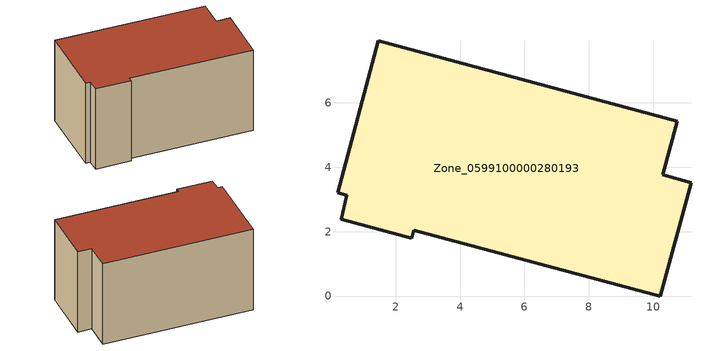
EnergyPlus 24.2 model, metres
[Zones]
Zone_0599100000280193
 floor ground (C_G): 10.3,3.76 11.17,3.52 10.22,0 2.57,2.05 2.5,1.8 0.31,2.39 0.48,3.13 0.2,3.21 1.46,7.92 10.75,5.42 z0
 wall outside (C_F): 10.75,5.42 1.46,7.92 0.2,3.21 0.48,3.13 0.31,2.39 2.5,1.8 2.57,2.05 10.22,0 11.17,3.52 10.3,3.76 10.75,5.42 z0:5.74
 roof outside (C_R): 0.31,2.39 2.5,1.8 2.57,2.05 10.22,0 11.17,3.52 10.3,3.76 10.75,5.42 1.46,7.92 0.2,3.21 0.48,3.13 z5.74
[BUILDING]
Pand.0599100000280193: North Axis=0; Terrain=City; Loads Convergence Tolerance Value=0.04; Temperature Convergence Tolerance Value=0.4; Solar Distribution=FullExterior; Maximum Number of Warmup Days=25; Minimum Number of Warmup Days=1
[Site:Location]
Rotterdam.The.Hague.AP_ZH_NLD Design_Conditions: Latitude=51.96; Longitude=4.45; Time Zone=1; Elevation=-4.5
[SITE:GROUNDTEMPERATURE:BUILDINGSURFACE]
18, 18, 18, 18, 18, 18, 18, 18, 18, 18, 18, 18
[MATERIAL] Thermal Absorptance=0.9; Solar Absorptance=0.7; Visible Absorptance=0.7
Name | Roughness | Thickness | Conductivity | Density | Specific Heat
G.TI.1975-1991 | MediumSmooth | 0.15 | 0.288461 | 540 | 1210
F.TI.1975-1991 | Rough | 0.3 | 0.230769 | 1920 | 840
R.TI.1975-1991 | MediumRough | 0.2 | 0.153846 | 1500 | 1000
[CONSTRUCTION]
C_G: G.TI.1975-1991
C_F: F.TI.1975-1991
C_R: R.TI.1975-1991
[ZONE]
Zone_0599100000280193: Type=1; Multiplier=1; Ceiling Height=Autocalculate; Volume=Autocalculate; Floor Area=autocalculate; Part of Total Floor Area=Yes
[ZONEINFILTRATION:DESIGNFLOWRATE]
Infil_Zone_0599100000280193: Zone or ZoneList or Space or SpaceList=Zone_0599100000280193; Schedule=AlwaysOn; Design Flow Rate Calculation Method=Flow/Area; Flow Rate per Floor Area=0.003; Constant Term Coefficient=1; Temperature Term Coefficient=0; Velocity Term Coefficient=0; Velocity Squared Term Coefficient=0
[HVACTEMPLATE:ZONE:IDEALLOADSAIRSYSTEM]
Zone_0599100000280193: Maximum Heating Supply Air Temperature=50; Minimum Cooling Supply Air Temperature=13; Maximum Heating Supply Air Humidity Ratio=0.0156; Minimum Cooling Supply Air Humidity Ratio=0.0077; Heating Limit=NoLimit; Cooling Limit=NoLimit; Dehumidification Control Type=ConstantSensibleHeatRatio; Cooling Sensible Heat Ratio=0.7; Dehumidification Setpoint=60; Humidification Control Type=None; Humidification Setpoint=30; Outdoor Air Method=None; Outdoor Air Flow Rate per Person=0.00944; Outdoor Air Flow Rate per Zone Floor Area=0; Outdoor Air Flow Rate per Zone=0; Demand Controlled Ventilation Type=None; Outdoor Air Economizer Type=NoEconomizer; Heat Recovery Type=None; Sensible Heat Recovery Effectiveness=0.7; Latent Heat Recovery Effectiveness=0.65
[ZONECONTROL:THERMOSTAT]
ThermostatControl_Zone_0599100000280193: Zone or ZoneList=Zone_0599100000280193; Control Type Schedule=DualSetpointControlType; Control 1=Thermostat_Zone_0599100000280193; Temperature Difference Between Cutout And Setpoint=0
[THERMOSTATSETPOINT:DUALSETPOINT]
Thermostat_Zone_0599100000280193: Heating Setpoint Temperature Schedule=HeatingSetpoint_Zone_0599100000280193; Cooling Setpoint Temperature Schedule=CoolingSetpoint_Zone_0599100000280193
[SCHEDULE:COMPACT]
HeatingSetpoint_Zone_0599100000280193: Through: 12/31, For: AllDays, Until: 24:00, 21
CoolingSetpoint_Zone_0599100000280193: Through: 12/31, For: AllDays, Until: 24:00, 24
DualSetpointControlType: Through: 12/31, For: AllDays, Until: 24:00, 4
AlwaysOn: Through: 12/31, For: AllDays, Until: 24:00, 1
